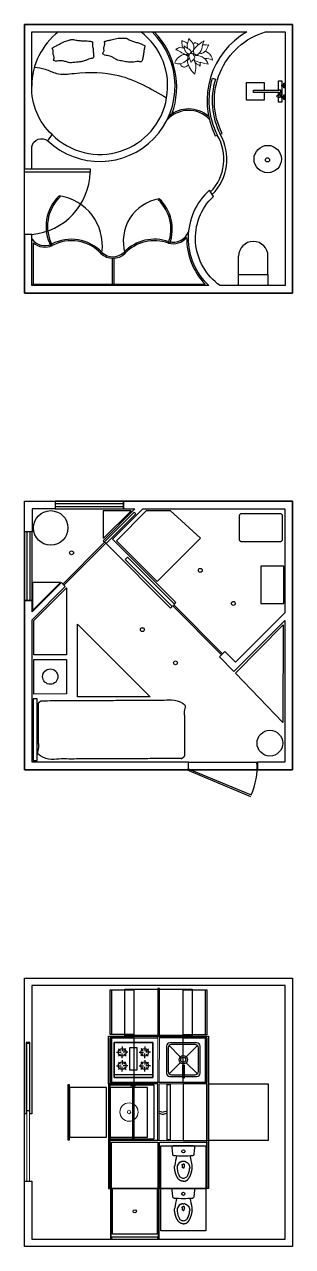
# Model space of a CAD drawing. Header units: millimetres. Extents: x 2.7 to 51.7, y -12.6 to 38.4.
# Drawn here: x 2.7 to 6.35, y 2.19 to 18.8 of the extents above; entities that cross this region are included whole.
import ezdxf

# ---------------------------------------------------------------- set-up
doc = ezdxf.new("R2010")
doc.units = ezdxf.units.MM
for name, color, linetype in [('discontinua', 2, 'Continuous'), ('fina', 6, 'Continuous'), ('iluminacion', 1, 'Continuous'), ('mobiliario', 5, 'Continuous'), ('muro', 7, 'Continuous'), ('puerta', 9, 'Continuous'), ('ventanas', 6, 'Continuous')]:
    doc.layers.add(name, color=color, linetype=linetype)
doc.layers.add('outline', color=3, linetype='Continuous', true_color=0x00ff00)

msp = doc.modelspace()

# ---------------------------------------------------------------- linework, layer by layer
at = {"layer": 'discontinua'}
for p, q in [((4.707, 2.958), (4.707, 2.958)), ((4.707, 2.958), (4.717, 2.864)), ((4.717, 2.864), (4.717, 2.864)), ((4.725, 2.978), (4.725, 2.978)), ((5.004, 2.978), (4.725, 2.978)), ((5.004, 2.978), (5.004, 2.978)), ((5.012, 2.864), (5.022, 2.958)), ((5.012, 2.864), (5.012, 2.864)), ((5.022, 2.958), (5.022, 2.958)), ((4.779, 2.669), (4.779, 2.667)), ((4.864, 2.732), (4.863, 2.732)), ((4.864, 2.732), (4.865, 2.732)), ((4.865, 2.768), (4.87, 2.768)), ((4.866, 2.732), (4.865, 2.732)), ((4.95, 2.669), (4.95, 2.667)), ((4.951, 2.678), (4.951, 2.676)), ((4.951, 2.676), (4.951, 2.676))]:
    msp.add_line(p, q, dxfattribs=at)
at = {"layer": 'discontinua', "ltscale": 0.01}
msp.add_line((4.859, 2.768), (4.865, 2.768), dxfattribs=at)
at = {"layer": 'discontinua', "ltscale": 0.5}
for points in [[(4.195, 5.026), (3.87, 5.026), (3.87, 4.418), (4.195, 4.418)], [(3.867, 4.383), (4.461, 4.383), (4.461, 3.648), (3.867, 3.648)], [(3.867, 3.676), (4.374, 3.676), (4.374, 4.348), (3.867, 4.348)], [(5.185, 4.397), (4.861, 4.397), (4.861, 3.627), (5.185, 3.627)], [(4.559, 3.555), (5.17, 3.555), (5.17, 2.978), (4.559, 2.978)], [(4.559, 2.978), (5.17, 2.978), (5.17, 2.401), (4.559, 2.401)]]:
    msp.add_lwpolyline(points, close=True, dxfattribs=at)
at = {"layer": 'discontinua', "ltscale": 0.2}
msp.add_lwpolyline([(3.889, 5.026), (3.87, 5.026), (3.87, 4.418), (3.889, 4.418)], close=True, dxfattribs=at)
at = {"layer": 'discontinua', "ltscale": 0.5}
for points in [[(4.171, 4.377), (4.171, 3.648)], [(4.191, 4.377), (4.191, 3.648)]]:
    msp.add_lwpolyline(points, dxfattribs=at)
at = {"layer": 'discontinua'}
msp.add_circle((4.865, 2.904), 0.0216, dxfattribs=at)
at = {"layer": 'discontinua', "ltscale": 0.005}
for centre, radius, start, end in [((2.727, 16.809), 0.869, 274.9018, 358.7585), ((3.073, 15.787), 0.689, 352.6938, 81.6123), ((4.631, 15.852), 0.584, 99.3433, 196.4194), ((4.954, 8.7), 0.914, 335.7898, 4.5015)]:
    msp.add_arc(centre, radius, start, end, dxfattribs=at)
at = {"layer": 'discontinua'}
for centre, radius, start, end in [((4.725, 2.96), 0.0184, 90, 186.4831), ((4.736, 2.866), 0.0184, 186.4831, 265.6595), ((4.865, 4.565), 1.723, 265.6595, 274.3405), ((5.704, 2.596), 0.964, 165.0155, 173.1331), ((4.024, 2.596), 0.965, 6.8679, 14.9756), ((4.994, 2.866), 0.0184, 274.3405, 353.5169), ((5.004, 2.96), 0.0184, 0, 90), ((5.004, 2.96), 0.0184, 353.5169, 0), ((4.869, 2.68), 0.0905, 115.2636, 179.6481), ((4.896, 2.681), 0.117, 179.8512, 185.6502), ((5.035, 2.694), 0.258, 185.2168, 185.7358), ((5.036, 2.694), 0.258, 185.9431, 210.6376), ((4.859, 2.697), 0.0713, 90, 104.8453), ((4.864, 2.68), 0.000635, 263.4365, 309.8712), ((4.865, 2.68), 0.000635, 230.1288, 276.5635), ((4.87, 2.697), 0.0713, 75.1657, 90), ((4.693, 2.694), 0.258, 329.3624, 354.7538), ((4.814, 2.682), 0.137, 354.506, 358.1692), ((4.838, 2.577), 0.0286, 211.4552, 242.0451), ((4.878, 2.652), 0.114, 242.0447, 263.2555), ((4.851, 2.652), 0.114, 276.7445, 297.9553), ((4.891, 2.577), 0.0286, 297.9549, 328.5855)]:
    msp.add_arc(centre, radius, start, end, dxfattribs=at)
for points, weights, degree, knots in [([(4.745, 2.697), (4.746, 2.702), (4.747, 2.706), (4.748, 2.71), (4.748, 2.711), (4.748, 2.711), (4.748, 2.711)], [0.94216281398, 0.929295544402, 0.917706959429, 0.907397059062, 0.907397059062, 0.907397059062, 0.907397059062], 3, [0, 0, 0, 0, 0.08501565, 0.08501565, 0.08501565, 0.08958153, 0.08958153, 0.08958153, 0.08958153]), ([(4.865, 2.498), (4.864, 2.498), (4.864, 2.498), (4.817, 2.496), (4.791, 2.536), (4.749, 2.601), (4.745, 2.679), (4.745, 2.68), (4.745, 2.68), (4.744, 2.689), (4.745, 2.697)], [1, 0.999818026965, 1, 0.869595072185, 1, 0.965853886877, 1, 0.999997543195, 1, 0.96771874759, 0.94216281398], 2, [0, 0, 0, 0.004294, 0.004294, 0.32836, 0.32836, 0.929345, 0.929345, 0.934486, 0.934486, 1, 1, 1]), ([(4.865, 2.498), (4.865, 2.498), (4.866, 2.498), (4.912, 2.496), (4.938, 2.536), (4.98, 2.601), (4.984, 2.679), (4.984, 2.68), (4.985, 2.68), (4.985, 2.689), (4.984, 2.697)], [1, 0.999818026965, 1, 0.869595072185, 1, 0.965853886877, 1, 0.999997543195, 1, 0.96771874759, 0.94216281398], 2, [0, 0, 0, 0.004294, 0.004294, 0.32836, 0.32836, 0.929345, 0.929345, 0.934486, 0.934486, 1, 1, 1]), ([(4.984, 2.697), (4.984, 2.702), (4.983, 2.706), (4.982, 2.71), (4.982, 2.711), (4.982, 2.711), (4.982, 2.711)], [0.94216281398, 0.929356038323, 0.91781595237, 0.907542556122, 0.907542556122, 0.907542556122, 0.907542556122], 3, [0, 0, 0, 0, 0.08461596, 0.08461596, 0.08461596, 0.08948508, 0.08948508, 0.08948508, 0.08948508])]:
    msp.add_rational_spline(points, weights, degree=degree, knots=knots, dxfattribs=at)
for points, knots in [([(4.83, 2.762), (4.831, 2.762), (4.831, 2.763), (4.831, 2.763), (4.832, 2.763), (4.832, 2.763), (4.833, 2.763), (4.834, 2.764), (4.835, 2.764), (4.837, 2.765), (4.839, 2.765), (4.84, 2.766), (4.841, 2.766)], [0.8678487, 0.8678487, 0.8678487, 0.8678487, 0.8798629, 0.8798629, 0.8798629, 0.8909521, 0.9003997, 0.9091834, 0.9229673, 0.9427072, 0.9683896, 1, 1, 1, 1]), ([(4.864, 2.679), (4.863, 2.679), (4.863, 2.679), (4.861, 2.679), (4.86, 2.68), (4.858, 2.68), (4.858, 2.68), (4.856, 2.68), (4.856, 2.68), (4.855, 2.681), (4.855, 2.681), (4.854, 2.681), (4.854, 2.682), (4.854, 2.682), (4.854, 2.682), (4.854, 2.683), (4.854, 2.683), (4.854, 2.684), (4.853, 2.685), (4.853, 2.687), (4.853, 2.689), (4.852, 2.693), (4.852, 2.696), (4.851, 2.701), (4.851, 2.704), (4.851, 2.708), (4.851, 2.709), (4.851, 2.712), (4.85, 2.713), (4.85, 2.716), (4.85, 2.717), (4.85, 2.719), (4.85, 2.72), (4.85, 2.721), (4.85, 2.722), (4.85, 2.724), (4.85, 2.725), (4.852, 2.728), (4.853, 2.729), (4.854, 2.73), (4.855, 2.731), (4.856, 2.731), (4.857, 2.731), (4.858, 2.732), (4.859, 2.732), (4.86, 2.732), (4.86, 2.732), (4.861, 2.732), (4.862, 2.732), (4.863, 2.732), (4.863, 2.732), (4.863, 2.732), (4.863, 2.732)], [0, 0, 0, 0, 0.03125, 0.03125, 0.0625, 0.0625, 0.09375, 0.09375, 0.109375, 0.109375, 0.125, 0.125, 0.140625, 0.140625, 0.148438, 0.148438, 0.15625, 0.15625, 0.1875, 0.1875, 0.25, 0.25, 0.375, 0.375, 0.5, 0.5, 0.5625, 0.5625, 0.625, 0.625, 0.6875, 0.6875, 0.71875, 0.71875, 0.75, 0.75, 0.8125, 0.8125, 0.875, 0.875, 0.90625, 0.90625, 0.9375, 0.9375, 0.953125, 0.953125, 0.96875, 0.96875, 1, 1, 1, 1.000009, 1.000009, 1.000009, 1.000009]), ([(4.865, 2.679), (4.866, 2.679), (4.867, 2.679), (4.868, 2.679), (4.869, 2.68), (4.871, 2.68), (4.872, 2.68), (4.873, 2.68), (4.873, 2.68), (4.874, 2.681), (4.874, 2.681), (4.875, 2.681), (4.875, 2.682), (4.875, 2.682), (4.875, 2.682), (4.875, 2.683), (4.876, 2.683), (4.876, 2.684), (4.876, 2.685), (4.876, 2.687), (4.877, 2.689), (4.877, 2.693), (4.878, 2.696), (4.878, 2.701), (4.878, 2.704), (4.879, 2.708), (4.879, 2.709), (4.879, 2.712), (4.879, 2.713), (4.879, 2.716), (4.879, 2.717), (4.879, 2.719), (4.879, 2.72), (4.879, 2.721), (4.879, 2.722), (4.879, 2.724), (4.879, 2.725), (4.878, 2.728), (4.877, 2.729), (4.875, 2.73), (4.874, 2.731), (4.873, 2.731), (4.872, 2.731), (4.871, 2.732), (4.87, 2.732), (4.87, 2.732), (4.869, 2.732), (4.868, 2.732), (4.867, 2.732), (4.866, 2.732)], [0, 0, 0, 0, 0.03125, 0.03125, 0.0625, 0.0625, 0.09375, 0.09375, 0.109375, 0.109375, 0.125, 0.125, 0.140625, 0.140625, 0.1484375, 0.1484375, 0.15625, 0.15625, 0.1875, 0.1875, 0.25, 0.25, 0.375, 0.375, 0.5, 0.5, 0.5625, 0.5625, 0.625, 0.625, 0.6875, 0.6875, 0.71875, 0.71875, 0.75, 0.75, 0.8125, 0.8125, 0.875, 0.875, 0.90625, 0.90625, 0.9375, 0.9375, 0.953125, 0.953125, 0.96875, 0.96875, 0.9999928, 0.9999928, 0.9999928, 0.9999928]), ([(4.888, 2.766), (4.889, 2.766), (4.89, 2.765), (4.892, 2.765), (4.894, 2.764), (4.895, 2.764), (4.897, 2.763), (4.898, 2.762), (4.9, 2.762), (4.902, 2.761), (4.904, 2.76), (4.905, 2.759), (4.906, 2.758), (4.908, 2.757), (4.91, 2.756), (4.912, 2.755), (4.915, 2.752), (4.919, 2.75), (4.923, 2.746), (4.927, 2.742), (4.931, 2.737), (4.935, 2.732), (4.938, 2.727), (4.941, 2.721), (4.944, 2.715), (4.946, 2.709), (4.948, 2.702), (4.95, 2.694), (4.951, 2.686), (4.951, 2.681), (4.951, 2.678)], [0, 0, 0, 0, 0.03073, 0.0557919, 0.0752101, 0.0908298, 0.1057126, 0.128628, 0.1479371, 0.1642292, 0.1850908, 0.1958664, 0.2064561, 0.220969, 0.23993, 0.2633379, 0.294561, 0.3312722, 0.3734704, 0.4211544, 0.4743227, 0.5329738, 0.5805653, 0.6312404, 0.6849983, 0.7418381, 0.8017591, 0.8647604, 0.930841, 0.9987863, 0.9987863, 0.9987863, 0.9987863])]:
    msp.add_open_spline(points, degree=3, knots=knots, dxfattribs=at)
msp.add_open_spline([(4.85, 2.723), (4.85, 2.723), (4.85, 2.723), (4.85, 2.723)], degree=3, dxfattribs=at)
at = {"layer": 'fina', "linetype": 'Continuous', "lineweight": 0}
for p, q in [((4.939, 18.606), (4.934, 18.586)), ((4.939, 18.606), (4.95, 18.593)), ((4.761, 18.454), (4.771, 18.464)), ((4.761, 18.454), (4.775, 18.452)), ((4.783, 18.472), (4.771, 18.464)), ((4.79, 18.445), (4.775, 18.452)), ((4.783, 18.472), (4.798, 18.479)), ((4.79, 18.445), (4.807, 18.436)), ((4.817, 18.482), (4.798, 18.479)), ((4.817, 18.482), (4.843, 18.48)), ((4.843, 18.578), (4.843, 18.56)), ((4.843, 18.578), (4.859, 18.572)), ((4.843, 18.543), (4.843, 18.56)), ((4.843, 18.543), (4.846, 18.524)), ((4.872, 18.474), (4.843, 18.48)), ((4.85, 18.505), (4.846, 18.524)), ((4.85, 18.505), (4.858, 18.486)), ((4.864, 18.476), (4.858, 18.486)), ((4.876, 18.566), (4.859, 18.572)), ((4.872, 18.474), (4.878, 18.468)), ((4.872, 18.474), (4.877, 18.473)), ((4.876, 18.508), (4.875, 18.495)), ((4.875, 18.481), (4.875, 18.495)), ((4.875, 18.481), (4.878, 18.465)), ((4.876, 18.566), (4.892, 18.557)), ((4.876, 18.508), (4.889, 18.495)), ((4.884, 18.449), (4.878, 18.465)), ((4.884, 18.449), (4.893, 18.432)), ((4.902, 18.484), (4.889, 18.495)), ((4.909, 18.547), (4.892, 18.557)), ((4.902, 18.484), (4.916, 18.475)), ((4.909, 18.547), (4.92, 18.537)), ((4.929, 18.467), (4.916, 18.475)), ((4.919, 18.535), (4.917, 18.518)), ((4.917, 18.498), (4.917, 18.518)), ((4.917, 18.498), (4.919, 18.477)), ((4.919, 18.535), (4.923, 18.552)), ((4.92, 18.472), (4.919, 18.477)), ((4.929, 18.568), (4.923, 18.552)), ((4.929, 18.568), (4.934, 18.586)), ((4.929, 18.467), (4.942, 18.459)), ((4.953, 18.451), (4.942, 18.459)), ((4.963, 18.578), (4.95, 18.593)), ((4.953, 18.451), (4.962, 18.443)), ((4.968, 18.435), (4.962, 18.443)), ((4.963, 18.578), (4.976, 18.564)), ((4.989, 18.547), (4.976, 18.564)), ((4.989, 18.547), (5, 18.528)), ((4.993, 18.431), (5.001, 18.442)), ((4.999, 18.529), (5.007, 18.539)), ((5.006, 18.506), (5, 18.528)), ((5.006, 18.456), (5, 18.441)), ((5.001, 18.428), (5, 18.441)), ((5.007, 18.461), (5.005, 18.454)), ((5.006, 18.506), (5.009, 18.483)), ((5.006, 18.456), (5.019, 18.473)), ((5.018, 18.547), (5.007, 18.539)), ((5.007, 18.461), (5.009, 18.483)), ((5.018, 18.547), (5.033, 18.547)), ((5.037, 18.492), (5.019, 18.473)), ((5.053, 18.54), (5.033, 18.547)), ((5.037, 18.492), (5.057, 18.511)), ((5.053, 18.54), (5.068, 18.52)), ((5.078, 18.529), (5.057, 18.511)), ((5.078, 18.529), (5.097, 18.543)), ((5.092, 18.421), (5.106, 18.442)), ((5.115, 18.555), (5.097, 18.543)), ((5.116, 18.466), (5.106, 18.442)), ((5.115, 18.555), (5.132, 18.566)), ((5.116, 18.466), (5.122, 18.491)), ((5.127, 18.517), (5.122, 18.491)), ((5.127, 18.517), (5.135, 18.546)), ((5.138, 18.521), (5.128, 18.519)), ((5.148, 18.575), (5.132, 18.566)), ((5.148, 18.575), (5.135, 18.546)), ((5.138, 18.521), (5.159, 18.521)), ((5.151, 18.424), (5.168, 18.44)), ((5.179, 18.518), (5.159, 18.521)), ((5.181, 18.457), (5.168, 18.44)), ((5.179, 18.518), (5.197, 18.517)), ((5.181, 18.457), (5.189, 18.475)), ((5.196, 18.493), (5.189, 18.475)), ((5.196, 18.493), (5.203, 18.509)), ((5.212, 18.52), (5.197, 18.517)), ((5.212, 18.52), (5.203, 18.509)), ((4.748, 18.271), (4.754, 18.288)), ((4.748, 18.271), (4.766, 18.267)), ((4.762, 18.305), (4.754, 18.288)), ((4.762, 18.305), (4.771, 18.322)), ((4.784, 18.339), (4.771, 18.322)), ((4.784, 18.339), (4.801, 18.354)), ((4.821, 18.368), (4.801, 18.354)), ((4.826, 18.425), (4.807, 18.436)), ((4.821, 18.368), (4.842, 18.38)), ((4.826, 18.425), (4.845, 18.413)), ((4.863, 18.387), (4.842, 18.38)), ((4.866, 18.402), (4.845, 18.413)), ((4.87, 18.28), (4.848, 18.27)), ((4.863, 18.387), (4.882, 18.388)), ((4.866, 18.402), (4.886, 18.393)), ((4.87, 18.28), (4.891, 18.292)), ((4.897, 18.385), (4.882, 18.388)), ((4.904, 18.388), (4.886, 18.393)), ((4.908, 18.306), (4.891, 18.292)), ((4.904, 18.417), (4.893, 18.432)), ((4.897, 18.385), (4.91, 18.376)), ((4.904, 18.417), (4.915, 18.405)), ((4.904, 18.388), (4.919, 18.388)), ((4.908, 18.306), (4.919, 18.321)), ((4.91, 18.376), (4.921, 18.374)), ((4.925, 18.398), (4.915, 18.405)), ((4.93, 18.392), (4.919, 18.388)), ((4.924, 18.336), (4.919, 18.321)), ((4.921, 18.374), (4.933, 18.377)), ((4.921, 18.288), (4.922, 18.306)), ((4.921, 18.288), (4.925, 18.267)), ((4.928, 18.319), (4.922, 18.306)), ((4.924, 18.352), (4.927, 18.363)), ((4.924, 18.336), (4.924, 18.352)), ((4.925, 18.398), (4.934, 18.396)), ((4.927, 18.363), (4.937, 18.371)), ((4.927, 18.362), (4.927, 18.362)), ((4.927, 18.361), (4.927, 18.362)), ((4.928, 18.319), (4.938, 18.33)), ((4.93, 18.392), (4.934, 18.396)), ((4.933, 18.377), (4.942, 18.382)), ((4.948, 18.397), (4.934, 18.396)), ((4.937, 18.371), (4.942, 18.374)), ((4.938, 18.33), (4.947, 18.338)), ((4.941, 18.37), (4.943, 18.386)), ((4.941, 18.37), (4.943, 18.351)), ((4.948, 18.397), (4.943, 18.386)), ((4.949, 18.332), (4.943, 18.351)), ((4.948, 18.397), (4.956, 18.402)), ((4.949, 18.332), (4.955, 18.314)), ((4.961, 18.299), (4.955, 18.314)), ((4.968, 18.421), (4.956, 18.402)), ((4.966, 18.401), (4.956, 18.402)), ((4.961, 18.299), (4.966, 18.287)), ((4.966, 18.401), (4.979, 18.397)), ((4.969, 18.278), (4.966, 18.287)), ((4.968, 18.435), (4.97, 18.428)), ((4.968, 18.421), (4.97, 18.428)), ((4.98, 18.424), (4.968, 18.4)), ((4.969, 18.278), (4.973, 18.288)), ((4.978, 18.296), (4.973, 18.288)), ((4.978, 18.296), (4.984, 18.304)), ((4.98, 18.398), (4.979, 18.397)), ((4.993, 18.431), (4.98, 18.424)), ((4.989, 18.401), (4.98, 18.398)), ((4.992, 18.312), (4.984, 18.304)), ((5, 18.4), (4.989, 18.401)), ((4.992, 18.312), (5.002, 18.321)), ((4.997, 18.39), (4.994, 18.401)), ((5.001, 18.395), (4.997, 18.389)), ((5.001, 18.382), (4.997, 18.39)), ((5, 18.4), (5.005, 18.402)), ((5.005, 18.389), (5, 18.384)), ((5, 18.383), (5, 18.384)), ((5.001, 18.428), (5.006, 18.414)), ((5.005, 18.403), (5.001, 18.395)), ((5.011, 18.372), (5.001, 18.382)), ((5.01, 18.331), (5.002, 18.321)), ((5.007, 18.317), (5.002, 18.321)), ((5.004, 18.324), (5.006, 18.32)), ((5.006, 18.414), (5.005, 18.403)), ((5.013, 18.393), (5.005, 18.389)), ((5.017, 18.309), (5.006, 18.32)), ((5.007, 18.317), (5.018, 18.298)), ((5.01, 18.331), (5.017, 18.341)), ((5.011, 18.372), (5.018, 18.362)), ((5.023, 18.393), (5.013, 18.393)), ((5.027, 18.371), (5.015, 18.365)), ((5.02, 18.352), (5.017, 18.341)), ((5.017, 18.309), (5.033, 18.3)), ((5.02, 18.352), (5.018, 18.362)), ((5.026, 18.275), (5.018, 18.298)), ((5.035, 18.386), (5.023, 18.393)), ((5.029, 18.276), (5.024, 18.281)), ((5.026, 18.275), (5.032, 18.25)), ((5.027, 18.371), (5.054, 18.377)), ((5.029, 18.276), (5.045, 18.263)), ((5.031, 18.301), (5.031, 18.301)), ((5.053, 18.292), (5.033, 18.3)), ((5.035, 18.386), (5.046, 18.385)), ((5.06, 18.39), (5.046, 18.385)), ((5.053, 18.292), (5.076, 18.286)), ((5.056, 18.377), (5.093, 18.368)), ((5.06, 18.39), (5.075, 18.403)), ((5.092, 18.421), (5.075, 18.403)), ((5.1, 18.28), (5.076, 18.286)), ((5.084, 18.413), (5.087, 18.408)), ((5.089, 18.406), (5.1, 18.403)), ((5.094, 18.271), (5.092, 18.282)), ((5.119, 18.356), (5.093, 18.368)), ((5.116, 18.404), (5.1, 18.403)), ((5.1, 18.28), (5.125, 18.274)), ((5.116, 18.404), (5.133, 18.412)), ((5.119, 18.356), (5.144, 18.341)), ((5.151, 18.268), (5.125, 18.274)), ((5.151, 18.424), (5.133, 18.412)), ((5.164, 18.323), (5.144, 18.341)), ((5.151, 18.334), (5.17, 18.333)), ((5.158, 18.431), (5.177, 18.426)), ((5.164, 18.323), (5.179, 18.304)), ((5.19, 18.332), (5.17, 18.333)), ((5.203, 18.412), (5.177, 18.426)), ((5.192, 18.28), (5.179, 18.304)), ((5.19, 18.332), (5.209, 18.33)), ((5.204, 18.256), (5.193, 18.28)), ((5.203, 18.412), (5.226, 18.393)), ((5.227, 18.327), (5.209, 18.33)), ((5.244, 18.368), (5.226, 18.393)), ((5.227, 18.327), (5.244, 18.321)), ((5.244, 18.368), (5.256, 18.34)), ((5.261, 18.313), (5.244, 18.321)), ((5.261, 18.313), (5.256, 18.34)), ((4.785, 18.264), (4.766, 18.267)), ((4.785, 18.264), (4.804, 18.263)), ((4.825, 18.264), (4.804, 18.263)), ((4.825, 18.264), (4.848, 18.27)), ((4.833, 18.267), (4.83, 18.255)), ((4.831, 18.242), (4.83, 18.255)), ((4.831, 18.242), (4.835, 18.234)), ((4.855, 18.221), (4.835, 18.234)), ((4.869, 18.216), (4.855, 18.221)), ((4.869, 18.216), (4.885, 18.217)), ((4.904, 18.224), (4.885, 18.217)), ((4.904, 18.224), (4.923, 18.238)), ((4.931, 18.247), (4.923, 18.238)), ((4.932, 18.244), (4.925, 18.267)), ((4.932, 18.244), (4.943, 18.22)), ((4.955, 18.197), (4.943, 18.22)), ((4.955, 18.197), (4.97, 18.177)), ((4.986, 18.158), (4.97, 18.177)), ((4.986, 18.158), (5.002, 18.14)), ((5.019, 18.123), (5.002, 18.14)), ((5.019, 18.123), (5.025, 18.148)), ((5.029, 18.173), (5.025, 18.148)), ((5.029, 18.173), (5.033, 18.198)), ((5.034, 18.223), (5.032, 18.25)), ((5.034, 18.223), (5.033, 18.198)), ((5.061, 18.252), (5.045, 18.263)), ((5.061, 18.252), (5.078, 18.242)), ((5.095, 18.232), (5.078, 18.242)), ((5.094, 18.271), (5.095, 18.251)), ((5.095, 18.232), (5.095, 18.251)), ((5.151, 18.268), (5.178, 18.262)), ((5.204, 18.256), (5.178, 18.262))]:
    msp.add_line(p, q, dxfattribs=at)
at = {"layer": 'fina'}
for p, q in [((3.923, 4.487), (3.923, 4.959)), ((3.923, 4.959), (4.447, 4.959)), ((3.955, 4.827), (4.017, 4.827)), ((4.01, 4.848), (3.98, 4.876)), ((4.032, 4.904), (4.032, 4.842)), ((4.032, 4.904), (4.032, 4.842)), ((4.11, 4.827), (4.047, 4.827)), ((4.053, 4.849), (4.081, 4.879)), ((4.134, 4.585), (4.134, 4.894)), ((4.134, 4.894), (4.229, 4.894)), ((4.229, 4.894), (4.229, 4.585)), ((4.261, 4.827), (4.323, 4.827)), ((4.317, 4.849), (4.289, 4.879)), ((4.338, 4.904), (4.338, 4.842)), ((4.338, 4.904), (4.338, 4.842)), ((4.415, 4.827), (4.353, 4.827)), ((4.36, 4.848), (4.39, 4.876)), ((4.447, 4.959), (4.447, 4.487)), ((4.635, 4.909), (4.635, 4.544)), ((4.658, 4.887), (4.658, 4.567)), ((4.823, 4.767), (4.671, 4.919)), ((5.046, 4.955), (4.681, 4.955)), ((5.023, 4.932), (4.703, 4.932)), ((4.904, 4.767), (5.056, 4.919)), ((5.069, 4.567), (5.069, 4.887)), ((5.092, 4.544), (5.092, 4.909)), ((4.01, 4.666), (3.98, 4.694)), ((4.011, 4.804), (3.983, 4.774)), ((4.032, 4.749), (4.032, 4.812)), ((4.032, 4.722), (4.032, 4.66)), ((4.032, 4.722), (4.032, 4.66)), ((4.053, 4.667), (4.081, 4.697)), ((4.055, 4.806), (4.085, 4.778)), ((4.316, 4.806), (4.286, 4.778)), ((4.317, 4.667), (4.289, 4.697)), ((4.338, 4.749), (4.338, 4.812)), ((4.338, 4.722), (4.338, 4.66)), ((4.338, 4.722), (4.338, 4.66)), ((4.359, 4.804), (4.387, 4.774)), ((4.36, 4.666), (4.39, 4.694)), ((4.671, 4.534), (4.823, 4.686)), ((4.88, 4.652), (4.852, 4.652)), ((4.852, 4.652), (4.852, 4.481)), ((4.88, 4.481), (4.88, 4.652)), ((5.056, 4.534), (4.904, 4.686)), ((3.923, 4.525), (4.447, 4.525)), ((4.447, 4.487), (3.923, 4.487)), ((3.955, 4.645), (4.017, 4.645)), ((4.011, 4.622), (3.983, 4.592)), ((4.032, 4.567), (4.032, 4.63)), ((4.11, 4.645), (4.047, 4.645)), ((4.055, 4.623), (4.085, 4.595)), ((4.229, 4.585), (4.134, 4.585)), ((4.261, 4.645), (4.323, 4.645)), ((4.316, 4.623), (4.286, 4.595)), ((4.338, 4.567), (4.338, 4.63)), ((4.415, 4.645), (4.353, 4.645)), ((4.359, 4.622), (4.387, 4.592)), ((4.681, 4.498), (4.852, 4.498)), ((4.703, 4.521), (4.852, 4.521)), ((4.88, 4.521), (5.023, 4.521)), ((4.88, 4.498), (5.046, 4.498)), ((4.852, 4.481), (4.88, 4.481))]:
    msp.add_line(p, q, dxfattribs=at)
for points in [[(3.774, 12.188), (3.774, 11.81), (4.152, 12.188)], [(2.812, 11.211), (2.812, 10.833), (3.19, 11.211)], [(3.923, 4.487), (4.447, 4.487), (4.447, 4.959), (3.923, 4.959)]]:
    msp.add_lwpolyline(points, close=True, dxfattribs=at)
for centre, radius in [((4.032, 4.827), 0.0527), ((4.338, 4.827), 0.0527), ((4.032, 4.645), 0.0527), ((4.338, 4.645), 0.0527), ((4.863, 4.727), 0.0574), ((4.863, 4.727), 0.0346)]:
    msp.add_circle(centre, radius, dxfattribs=at)
at = {"layer": 'fina', "linetype": 'Continuous', "lineweight": 0}
for centre, start, end in [((5.055, 18.373), 76.0011, 101.5866), ((5.09, 18.41), 205.472, 253.5214), ((5.189, 18.278), 24.707, 29.6354)]:
    msp.add_arc(centre, 0.00433, start, end, dxfattribs=at)
at = {"layer": 'fina'}
for centre, start, end in [((4.681, 4.909), 90, 180), ((4.703, 4.887), 90, 180), ((5.023, 4.887), 0, 90), ((5.046, 4.909), 0, 90), ((4.681, 4.544), 180, 270), ((4.703, 4.567), 180, 270), ((5.023, 4.567), 270, 0), ((5.046, 4.544), 270, 0)]:
    msp.add_arc(centre, 0.0457, start, end, dxfattribs=at)
at = {"layer": 'iluminacion'}
for centre, radius in [((3.343, 11.615), 0.0261), ((5.095, 11.378), 0.0261), ((5.545, 10.928), 0.0261), ((4.306, 10.572), 0.0261), ((4.757, 10.121), 0.0261), ((3.053, 9.933), 0.104)]:
    msp.add_circle(centre, radius, dxfattribs=at)
at = {"layer": 'iluminacion', "lineweight": 0}
for radius in [0.124, 0.0226]:
    msp.add_circle((4.125, 4.015), radius, dxfattribs=at)
at = {"layer": 'mobiliario'}
for p, q in [((6.172, 17.836), (6.154, 17.836)), ((6.191, 17.903), (6.167, 17.903)), ((6.167, 17.871), (6.191, 17.871)), ((6.191, 17.871), (6.191, 17.903)), ((2.821, 15.83), (2.821, 15.247)), ((3.897, 15.619), (3.897, 15.267)), ((3.917, 15.619), (3.917, 15.267)), ((5.616, 15.397), (5.616, 15.647)), ((6.016, 15.397), (6.016, 15.647)), ((2.801, 15.267), (5.161, 15.267)), ((3.275, 10.168), (3.275, 10.168)), ((4.536, 4.027), (4.59, 4.012)), ((4.536, 3.998), (4.59, 3.983)), ((4.643, 4.027), (4.59, 4.012)), ((4.643, 3.998), (4.59, 3.983)), ((4.707, 3.535), (4.707, 3.535)), ((4.707, 3.535), (4.717, 3.441)), ((4.725, 3.555), (4.725, 3.555)), ((5.004, 3.555), (4.725, 3.555)), ((5.004, 3.555), (5.004, 3.555)), ((5.012, 3.441), (5.022, 3.535)), ((5.022, 3.535), (5.022, 3.535)), ((4.717, 3.441), (4.717, 3.441)), ((4.859, 3.346), (4.865, 3.346)), ((4.865, 3.346), (4.87, 3.346)), ((5.012, 3.441), (5.012, 3.441)), ((4.779, 3.246), (4.779, 3.245)), ((4.864, 3.31), (4.863, 3.309)), ((4.864, 3.31), (4.865, 3.31)), ((4.866, 3.309), (4.865, 3.31)), ((4.95, 3.246), (4.95, 3.245)), ((4.951, 3.255), (4.951, 3.253)), ((4.951, 3.253), (4.951, 3.253))]:
    msp.add_line(p, q, dxfattribs=at)
at = {"layer": 'mobiliario', "ltscale": 0.05}
for p, q in [((3.174, 16.469), (3.187, 16.454)), ((4.522, 16.414), (4.536, 16.428))]:
    msp.add_line(p, q, dxfattribs=at)
at = {"layer": 'mobiliario', "lineweight": 0}
for p, q in [((4.516, 5.046), (4.516, 4.418)), ((4.536, 4.418), (4.539, 5.046)), ((4.536, 4.418), (5.185, 4.418)), ((4.536, 4.397), (4.536, 3.627)), ((4.536, 4.397), (5.185, 4.397)), ((4.536, 3.627), (5.185, 3.627))]:
    msp.add_line(p, q, dxfattribs=at)
at = {"layer": 'mobiliario'}
for points in [[(5.963, 17.871), (5.963, 17.769), (5.724, 17.769), (5.724, 18.006), (5.963, 18.006), (5.963, 17.903)], [(6.158, 17.903), (6.158, 18.032), (6.205, 18.032), (6.205, 17.742), (6.158, 17.742), (6.158, 17.81)], [(6.167, 17.871), (5.819, 17.871), (5.819, 17.903), (6.167, 17.903)], [(6.158, 17.834), (6.158, 17.871)], [(6.189, 17.871), (6.189, 17.835), (6.172, 17.835), (6.172, 17.871)], [(4.518, 3.627), (4.518, 4.397), (3.867, 4.397), (3.847, 4.397), (3.847, 4.418), (3.847, 5.046), (4.516, 5.046)], [(4.536, 3.627), (3.867, 3.627), (3.847, 3.627), (3.847, 3.607), (3.847, 2.978), (3.867, 2.978), (3.867, 2.998), (3.867, 3.607), (3.867, 3.627), (3.867, 4.397), (3.867, 4.418), (3.867, 5.026), (4.516, 5.026)], [(4.539, 5.046), (5.205, 5.046), (5.205, 2.978), (4.538, 2.978), (4.538, 2.998), (4.538, 3.607), (5.185, 3.607), (5.185, 2.978)], [(5.185, 3.607), (5.185, 5.026), (4.539, 5.026)], [(3.847, 4.397), (3.847, 3.627)], [(5.185, 4.418), (3.867, 4.418), (3.867, 4.418)], [(4.146, 4.397), (4.146, 4.377), (4.212, 4.377), (4.212, 4.397)], [(4.146, 3.627), (4.146, 3.648), (4.212, 3.648), (4.212, 3.627)], [(3.882, 2.289), (3.882, 2.978), (3.872, 2.978), (3.872, 2.289)], [(4.533, 2.289), (4.533, 2.978), (4.523, 2.978), (4.523, 2.289)], [(3.892, 2.289), (3.892, 2.319), (4.512, 2.319), (4.512, 2.289)]]:
    msp.add_lwpolyline(points, dxfattribs=at)
for points in [[(6.221, 17.956), (6.205, 17.956), (6.205, 17.978), (6.221, 17.978)], [(6.23, 17.952), (6.221, 17.952), (6.221, 17.982), (6.23, 17.982)], [(6.251, 17.935), (6.23, 17.935), (6.23, 17.999), (6.251, 17.999)], [(6.221, 17.796), (6.205, 17.796), (6.205, 17.818), (6.221, 17.818)], [(6.23, 17.792), (6.221, 17.792), (6.221, 17.823), (6.23, 17.823)], [(6.251, 17.775), (6.23, 17.775), (6.23, 17.839), (6.251, 17.839)], [(6.016, 15.247), (5.616, 15.247), (5.616, 15.397), (6.016, 15.397)], [(5.096, 11.816), (4.506, 11.226), (3.953, 11.779), (4.364, 12.191), (4.684, 12.191)], [(6.134, 11.433), (5.92, 11.433), (5.92, 10.927), (6.233, 10.927), (6.233, 11.433)], [(3.275, 11.138), (3.275, 10.228), (2.831, 10.228), (2.831, 10.695)], [(3.425, 9.659), (3.425, 10.647), (4.413, 9.659)], [(5.573, 9.982), (6.222, 10.636), (6.219, 9.308)], [(2.831, 10.168), (3.275, 10.168), (3.275, 9.699), (2.831, 9.696)], [(2.82, 9.633), (2.82, 8.793), (2.874, 8.793), (2.874, 9.633)], [(3.867, 5.677), (4.191, 5.677), (4.191, 5.068), (3.867, 5.068)], [(3.867, 5.677), (3.886, 5.677), (3.886, 5.068), (3.867, 5.068)], [(4.07, 5.686), (4.985, 5.686), (4.985, 5.057), (4.07, 5.057)], [(4.538, 5.046), (4.538, 5.695), (4.517, 5.695), (4.517, 5.046)], [(4.861, 5.675), (5.185, 5.675), (5.185, 5.066), (4.861, 5.066)], [(5.166, 5.675), (5.185, 5.675), (5.185, 5.066), (5.166, 5.066)], [(3.313, 3.637), (3.313, 4.387), (3.293, 4.387), (3.293, 3.637)], [(3.313, 3.676), (3.82, 3.676), (3.82, 4.348), (3.313, 4.348)], [(4.643, 4.388), (4.687, 4.388), (4.687, 3.636), (4.643, 3.636)], [(5.205, 4.397), (6.02, 4.397), (6.02, 3.627), (5.205, 3.627)], [(4.518, 3.607), (4.518, 2.978), (3.887, 2.978), (3.887, 2.998), (3.887, 3.607)], [(5.205, 2.978), (5.185, 2.978), (5.185, 3.627), (5.205, 3.627)], [(4.506, 2.355), (3.899, 2.355), (3.899, 2.978), (4.506, 2.978)]]:
    msp.add_lwpolyline(points, close=True, dxfattribs=at)
msp.add_lwpolyline([(6.154, 17.808), (6.18, 17.808, 0.702252), (6.184, 17.835, 0.001218)], format="xyb", dxfattribs=at)
at = {"layer": 'mobiliario', "ltscale": 0.5}
msp.add_lwpolyline([(4.861, 5.026), (5.185, 5.026), (5.185, 4.418), (4.861, 4.418)], close=True, dxfattribs=at)
at = {"layer": 'mobiliario', "ltscale": 0.2}
msp.add_lwpolyline([(5.166, 5.026), (5.185, 5.026), (5.185, 4.418), (5.166, 4.418)], close=True, dxfattribs=at)
at = {"layer": 'mobiliario'}
for centre, radius in [((6.012, 16.968), 0.186), ((6.009, 16.956), 0.0282), ((3.059, 11.954), 0.235), ((6.042, 9.029), 0.175), ((4.865, 3.481), 0.0216), ((4.203, 2.667), 0.0214)]:
    msp.add_circle(centre, radius, dxfattribs=at)
for centre, radius, start, end in [((3.726, 17.96), 0.925, 127.1699, 180), ((3.726, 17.96), 1.025, 226.4628, 45.9817), ((3.726, 17.96), 0.925, 349.8938, 52.8301), ((3.729, 17.952), 0.921, 225.0766, 350.3492), ((4.724, 16.061), 0.224, 255.3512, 339.7451), ((2.98, 16.013), 0.222, 216.4602, 294.5064), ((2.98, 16.013), 0.242, 229.0511, 294.5064), ((3.341, 15.306), 0.572, 43.4398, 118.0738), ((3.341, 15.306), 0.552, 43.4432, 118.1941), ((4.471, 15.306), 0.572, 69.9577, 136.3587), ((4.471, 15.306), 0.552, 69.9586, 136.4208), ((4.724, 16.06), 0.244, 254.8627, 319.5412), ((5.812, 15.892), 0.903, 179.378, 223.8309), ((5.816, 15.647), 0.2, 0, 180), ((3.906, 15.854), 0.235, 225.757, 314.5784), ((3.906, 15.854), 0.215, 225.9805, 314.5753), ((4.725, 3.537), 0.0184, 90, 186.4831), ((5.004, 3.537), 0.0184, 0, 90), ((5.004, 3.537), 0.0184, 353.5169, 0), ((4.736, 3.443), 0.0184, 186.4831, 265.6595), ((4.865, 5.143), 1.723, 265.6595, 274.3405), ((5.704, 3.173), 0.964, 165.0155, 173.1331), ((4.869, 3.258), 0.0905, 115.2636, 179.6481), ((4.859, 3.274), 0.0713, 90, 104.8453), ((4.87, 3.274), 0.0713, 75.1657, 90), ((4.024, 3.173), 0.965, 6.8679, 14.9756), ((4.994, 3.443), 0.0184, 274.3405, 353.5169), ((4.896, 3.258), 0.117, 179.8512, 185.6502), ((5.035, 3.271), 0.258, 185.2168, 185.7358), ((5.036, 3.271), 0.258, 185.9431, 210.6376), ((4.864, 3.257), 0.000635, 263.4365, 309.8712), ((4.865, 3.257), 0.000635, 230.1288, 276.5635), ((4.693, 3.271), 0.258, 329.3624, 354.7538), ((4.814, 3.259), 0.137, 354.506, 358.1692), ((4.838, 3.155), 0.0286, 211.4552, 242.0451), ((4.878, 3.23), 0.114, 242.0447, 263.2555), ((4.851, 3.23), 0.114, 276.7445, 297.9553), ((4.891, 3.155), 0.0286, 297.9549, 328.5855)]:
    msp.add_arc(centre, radius, start, end, dxfattribs=at)
at = {"layer": 'mobiliario', "ltscale": 0.05}
for centre, radius, start, end in [((3.567, 16.053), 0.572, 133.4398, 208.0738), ((3.567, 16.053), 0.552, 133.4432, 208.1941), ((4.142, 16.014), 0.552, 339.9586, 46.4208), ((4.142, 16.014), 0.572, 339.9577, 46.3587)]:
    msp.add_arc(centre, radius, start, end, dxfattribs=at)
at = {"layer": 'mobiliario'}
msp.add_ellipse((6.152, 17.822), major_axis=(0, -0.0141), ratio=0.939693, dxfattribs=at)
for points in [[(4.022, 18.301), (3.975, 18.306), (3.94, 18.327), (3.897, 18.354), (3.867, 18.37), (3.828, 18.375), (3.794, 18.378), (3.782, 18.389), (3.765, 18.397), (3.768, 18.407), (3.781, 18.425), (3.786, 18.439), (3.784, 18.459), (3.779, 18.476), (3.784, 18.497), (3.794, 18.517), (3.796, 18.542), (3.785, 18.57), (3.81, 18.569), (3.828, 18.579), (3.876, 18.584), (3.957, 18.611), (4.032, 18.61), (4.075, 18.612), (4.101, 18.607), (4.123, 18.588), (4.174, 18.567), (4.224, 18.555), (4.28, 18.536), (4.317, 18.521), (4.336, 18.513), (4.343, 18.505), (4.341, 18.497), (4.338, 18.485), (4.329, 18.461), (4.328, 18.447), (4.328, 18.417), (4.319, 18.385), (4.318, 18.36), (4.311, 18.338), (4.309, 18.316), (4.301, 18.294), (4.282, 18.286), (4.263, 18.293), (4.232, 18.294), (4.189, 18.286), (4.145, 18.282), (4.092, 18.289), (4.019, 18.3), (4.01, 18.304)], [(3.37, 18.28), (3.324, 18.273), (3.285, 18.284), (3.236, 18.299), (3.203, 18.306), (3.164, 18.301), (3.13, 18.295), (3.117, 18.303), (3.097, 18.307), (3.098, 18.316), (3.106, 18.338), (3.107, 18.353), (3.1, 18.371), (3.091, 18.386), (3.09, 18.408), (3.095, 18.429), (3.09, 18.454), (3.072, 18.479), (3.096, 18.484), (3.112, 18.498), (3.157, 18.516), (3.228, 18.563), (3.301, 18.581), (3.341, 18.594), (3.368, 18.596), (3.394, 18.584), (3.449, 18.576), (3.5, 18.577), (3.56, 18.574), (3.599, 18.569), (3.619, 18.566), (3.628, 18.56), (3.629, 18.552), (3.628, 18.539), (3.626, 18.514), (3.629, 18.5), (3.637, 18.471), (3.636, 18.438), (3.642, 18.413), (3.641, 18.39), (3.645, 18.368), (3.642, 18.345), (3.626, 18.333), (3.606, 18.335), (3.576, 18.328), (3.536, 18.308), (3.495, 18.294), (3.442, 18.286), (3.368, 18.278), (3.358, 18.28)], [(4.85, 3.3), (4.85, 3.3), (4.85, 3.3), (4.85, 3.3)]]:
    msp.add_open_spline(points, degree=3, dxfattribs=at)
msp.add_spline([(2.837, 18.215), (2.985, 18.189), (3.137, 18.132), (3.378, 18.132), (3.982, 18.103), (4.637, 17.798)], degree=3, dxfattribs=at)
for points, weights, degree, knots in [([(6.215, 12.114), (6.215, 11.958), (6.215, 11.802), (6.215, 11.77), (6.183, 11.77), (5.919, 11.77), (5.655, 11.77), (5.623, 11.77), (5.623, 11.802), (5.623, 11.958), (5.623, 12.114), (5.623, 12.146), (5.655, 12.146), (5.919, 12.146), (6.183, 12.146), (6.215, 12.146), (6.215, 12.114)], [1, 1, 1, 0.707106781186, 1, 1, 1, 0.707106781187, 1, 1, 1, 0.707106781186, 1, 1, 1, 0.707106781187, 1], 2, [0, 0, 0, 11.7855, 11.7855, 13.660817, 13.660817, 33.604673, 33.604673, 35.47999, 35.47999, 47.26549, 47.26549, 49.140808, 49.140808, 69.084663, 69.084663, 70.95998, 70.95998, 70.95998]), ([(2.944, 9.606), (2.922, 9.606), (2.907, 9.59), (2.892, 9.575), (2.892, 9.553), (2.893, 9.209), (2.895, 8.864), (2.895, 8.811), (2.948, 8.812), (3.888, 8.816), (4.829, 8.82), (4.851, 8.82), (4.866, 8.836), (4.882, 8.851), (4.881, 8.873), (4.88, 9.218), (4.878, 9.562), (4.878, 9.615), (4.825, 9.615), (3.885, 9.611), (2.944, 9.606)], [1, 0.923879532511, 1, 0.923879532511, 1, 1, 1, 0.707106781187, 1, 1, 1, 0.923879532511, 1, 0.923879532511, 1, 1, 1, 0.707106781187, 1, 1, 1], 2, [0, 0, 0, 0.785398, 0.785398, 1.570796, 1.570796, 53.570796, 53.570796, 55.141593, 55.141593, 130.874926, 130.874926, 131.660324, 131.660324, 132.445722, 132.445722, 184.445722, 184.445722, 186.016519, 186.016519, 261.749852, 261.749852, 261.749852]), ([(4.745, 3.274), (4.746, 3.279), (4.747, 3.283), (4.748, 3.288), (4.748, 3.288), (4.748, 3.288), (4.748, 3.288)], [0.94216281398, 0.929295544402, 0.917706959429, 0.907397059062, 0.907397059062, 0.907397059062, 0.907397059062], 3, [0, 0, 0, 0, 0.08501565, 0.08501565, 0.08501565, 0.08958153, 0.08958153, 0.08958153, 0.08958153]), ([(4.865, 3.075), (4.864, 3.075), (4.864, 3.075), (4.817, 3.074), (4.791, 3.113), (4.749, 3.178), (4.745, 3.256), (4.745, 3.257), (4.745, 3.257), (4.744, 3.266), (4.745, 3.274)], [1, 0.999818026965, 1, 0.869595072185, 1, 0.965853886877, 1, 0.999997543195, 1, 0.96771874759, 0.94216281398], 2, [0, 0, 0, 0.004294, 0.004294, 0.32836, 0.32836, 0.929345, 0.929345, 0.934486, 0.934486, 1, 1, 1]), ([(4.865, 3.075), (4.865, 3.075), (4.866, 3.075), (4.912, 3.074), (4.938, 3.113), (4.98, 3.178), (4.984, 3.256), (4.984, 3.257), (4.985, 3.257), (4.985, 3.266), (4.984, 3.274)], [1, 0.999818026965, 1, 0.869595072185, 1, 0.965853886877, 1, 0.999997543195, 1, 0.96771874759, 0.94216281398], 2, [0, 0, 0, 0.004294, 0.004294, 0.32836, 0.32836, 0.929345, 0.929345, 0.934486, 0.934486, 1, 1, 1]), ([(4.984, 3.274), (4.984, 3.279), (4.983, 3.283), (4.982, 3.288), (4.982, 3.288), (4.982, 3.288), (4.982, 3.288)], [0.94216281398, 0.929356038323, 0.91781595237, 0.907542556122, 0.907542556122, 0.907542556122, 0.907542556122], 3, [0, 0, 0, 0, 0.08461596, 0.08461596, 0.08461596, 0.08948508, 0.08948508, 0.08948508, 0.08948508])]:
    msp.add_rational_spline(points, weights, degree=degree, knots=knots, dxfattribs=at)
for points, knots in [([(4.83, 3.34), (4.831, 3.34), (4.831, 3.34), (4.831, 3.34), (4.832, 3.34), (4.832, 3.34), (4.833, 3.341), (4.834, 3.341), (4.835, 3.341), (4.837, 3.342), (4.839, 3.343), (4.84, 3.343), (4.841, 3.343)], [0.8678487, 0.8678487, 0.8678487, 0.8678487, 0.8798629, 0.8798629, 0.8798629, 0.8909521, 0.9003997, 0.9091834, 0.9229673, 0.9427072, 0.9683896, 1, 1, 1, 1]), ([(4.888, 3.343), (4.889, 3.343), (4.89, 3.343), (4.892, 3.342), (4.894, 3.342), (4.895, 3.341), (4.897, 3.34), (4.898, 3.34), (4.9, 3.339), (4.902, 3.338), (4.904, 3.337), (4.905, 3.336), (4.906, 3.336), (4.908, 3.335), (4.91, 3.334), (4.912, 3.332), (4.915, 3.33), (4.919, 3.327), (4.923, 3.324), (4.927, 3.319), (4.931, 3.315), (4.935, 3.309), (4.938, 3.304), (4.941, 3.299), (4.944, 3.293), (4.946, 3.286), (4.948, 3.279), (4.95, 3.272), (4.951, 3.264), (4.951, 3.259), (4.951, 3.256)], [0, 0, 0, 0, 0.03073, 0.0557919, 0.0752101, 0.0908298, 0.1057126, 0.128628, 0.1479371, 0.1642292, 0.1850908, 0.1958664, 0.2064561, 0.220969, 0.23993, 0.2633379, 0.294561, 0.3312722, 0.3734704, 0.4211544, 0.4743227, 0.5329738, 0.5805653, 0.6312404, 0.6849983, 0.7418381, 0.8017591, 0.8647604, 0.930841, 0.9987863, 0.9987863, 0.9987863, 0.9987863]), ([(4.864, 3.256), (4.863, 3.256), (4.863, 3.257), (4.861, 3.257), (4.86, 3.257), (4.858, 3.257), (4.858, 3.257), (4.856, 3.257), (4.856, 3.258), (4.855, 3.258), (4.855, 3.258), (4.854, 3.259), (4.854, 3.259), (4.854, 3.26), (4.854, 3.26), (4.854, 3.26), (4.854, 3.26), (4.854, 3.261), (4.853, 3.262), (4.853, 3.264), (4.853, 3.266), (4.852, 3.27), (4.852, 3.273), (4.851, 3.279), (4.851, 3.281), (4.851, 3.285), (4.851, 3.287), (4.851, 3.289), (4.85, 3.291), (4.85, 3.293), (4.85, 3.295), (4.85, 3.297), (4.85, 3.297), (4.85, 3.299), (4.85, 3.299), (4.85, 3.301), (4.85, 3.303), (4.852, 3.305), (4.853, 3.306), (4.854, 3.308), (4.855, 3.308), (4.856, 3.309), (4.857, 3.309), (4.858, 3.309), (4.859, 3.309), (4.86, 3.309), (4.86, 3.309), (4.861, 3.309), (4.862, 3.309), (4.863, 3.309), (4.863, 3.309), (4.863, 3.309), (4.863, 3.309)], [0, 0, 0, 0, 0.03125, 0.03125, 0.0625, 0.0625, 0.09375, 0.09375, 0.109375, 0.109375, 0.125, 0.125, 0.140625, 0.140625, 0.148438, 0.148438, 0.15625, 0.15625, 0.1875, 0.1875, 0.25, 0.25, 0.375, 0.375, 0.5, 0.5, 0.5625, 0.5625, 0.625, 0.625, 0.6875, 0.6875, 0.71875, 0.71875, 0.75, 0.75, 0.8125, 0.8125, 0.875, 0.875, 0.90625, 0.90625, 0.9375, 0.9375, 0.953125, 0.953125, 0.96875, 0.96875, 1, 1, 1, 1.000009, 1.000009, 1.000009, 1.000009]), ([(4.865, 3.256), (4.866, 3.256), (4.867, 3.257), (4.868, 3.257), (4.869, 3.257), (4.871, 3.257), (4.872, 3.257), (4.873, 3.257), (4.873, 3.258), (4.874, 3.258), (4.874, 3.258), (4.875, 3.259), (4.875, 3.259), (4.875, 3.26), (4.875, 3.26), (4.875, 3.26), (4.876, 3.26), (4.876, 3.261), (4.876, 3.262), (4.876, 3.264), (4.877, 3.266), (4.877, 3.27), (4.878, 3.273), (4.878, 3.279), (4.878, 3.281), (4.879, 3.285), (4.879, 3.287), (4.879, 3.289), (4.879, 3.291), (4.879, 3.293), (4.879, 3.295), (4.879, 3.297), (4.879, 3.297), (4.879, 3.299), (4.879, 3.299), (4.879, 3.301), (4.879, 3.303), (4.878, 3.305), (4.877, 3.306), (4.875, 3.308), (4.874, 3.308), (4.873, 3.309), (4.872, 3.309), (4.871, 3.309), (4.87, 3.309), (4.87, 3.309), (4.869, 3.309), (4.868, 3.309), (4.867, 3.309), (4.866, 3.309)], [0, 0, 0, 0, 0.03125, 0.03125, 0.0625, 0.0625, 0.09375, 0.09375, 0.109375, 0.109375, 0.125, 0.125, 0.140625, 0.140625, 0.1484375, 0.1484375, 0.15625, 0.15625, 0.1875, 0.1875, 0.25, 0.25, 0.375, 0.375, 0.5, 0.5, 0.5625, 0.5625, 0.625, 0.625, 0.6875, 0.6875, 0.71875, 0.71875, 0.75, 0.75, 0.8125, 0.8125, 0.875, 0.875, 0.90625, 0.90625, 0.9375, 0.9375, 0.953125, 0.953125, 0.96875, 0.96875, 0.9999928, 0.9999928, 0.9999928, 0.9999928])]:
    msp.add_open_spline(points, degree=3, knots=knots, dxfattribs=at)
at = {"layer": 'muro'}
msp.add_lwpolyline([(2.801, 16.834), (2.801, 17.134, -0.550439), (3.02, 17.217), (3.078, 17.3, -0.216135), (2.801, 17.96), (2.801, 18.697), (5.73, 18.697, 0.397194), (5.298, 17.285), (5.327, 17.294, -0.192743), (5.262, 18.069), (5.3, 18.054, 0.193045), (5.365, 17.306), (5.394, 17.315, -0.469234), (5.983, 18.697), (6.251, 18.697), (6.251, 15.247), (5.968, 15.247), (5.364, 15.247, -0.473281), (5.273, 16.46), (5.22, 16.546, 0.438865), (5.21, 15.247), (2.801, 15.247), (2.801, 15.943), (2.701, 15.943), (2.701, 15.147), (5.968, 15.147), (6.351, 15.147), (6.351, 18.797), (2.701, 18.797), (2.701, 16.834)], format="xyb", close=True, dxfattribs=at)
for points in [[(3.118, 12.213), (2.805, 12.213), (2.805, 11.9), (2.701, 11.9), (2.701, 12.317), (3.118, 12.317)], [(3.827, 11.728), (4.69, 10.865), (4.712, 10.887), (4.073, 11.526), (4.103, 11.555), (4.742, 10.916), (4.764, 10.939), (3.901, 11.801), (4.312, 12.213), (6.247, 12.213), (6.247, 10.802), (5.573, 10.129), (5.427, 10.275), (5.354, 10.201), (5.553, 10.002), (6.247, 10.696), (6.247, 8.771), (5.873, 8.771), (5.873, 8.667), (6.351, 8.667), (6.351, 12.317), (4.05, 12.317), (4.05, 12.213), (4.206, 12.213), (3.774, 11.781), (3.789, 11.766), (4.193, 12.17), (4.216, 12.146), (3.812, 11.742)], [(2.805, 10.706), (3.257, 11.158), (3.204, 11.211), (2.805, 10.812), (2.805, 10.968), (2.701, 10.968), (2.701, 8.667), (4.444, 8.667), (4.935, 8.667), (4.935, 8.771), (4.444, 8.771), (2.805, 8.771)], [(2.726, 3.989), (2.701, 3.989), (2.701, 5.837), (6.351, 5.837), (6.351, 2.187), (2.701, 2.187), (2.701, 3.077), (2.802, 3.077), (2.802, 2.289), (6.25, 2.289), (6.25, 5.736), (2.802, 5.736), (2.802, 3.989), (2.777, 3.989), (2.777, 4.962), (2.726, 4.962)]]:
    msp.add_lwpolyline(points, close=True, dxfattribs=at)
at = {"layer": 'outline'}
for points in [[(2.701, 18.797), (6.351, 18.797), (6.351, 15.147), (2.701, 15.147)], [(2.701, 12.317), (6.351, 12.317), (6.351, 8.667), (2.701, 8.667)], [(2.701, 5.837), (6.351, 5.837), (6.351, 2.187), (2.701, 2.187)]]:
    msp.add_lwpolyline(points, close=True, dxfattribs=at)
at = {"layer": 'puerta'}
for p, q in [((2.701, 16.834), (3.596, 16.834)), ((3.596, 16.79), (2.701, 16.79)), ((3.596, 16.834), (3.596, 16.79)), ((4.914, 8.667), (5.78, 8.306)), ((4.922, 8.686), (5.788, 8.325)), ((4.935, 8.771), (5.873, 8.771)), ((4.935, 8.667), (5.873, 8.667))]:
    msp.add_line(p, q, dxfattribs=at)
at = {"layer": 'puerta', "lineweight": 0}
for p, q in [((2.726, 4.962), (2.726, 4.008)), ((2.777, 4.962), (2.777, 4.008)), ((2.726, 4.008), (2.726, 3.989)), ((2.771, 4.03), (2.732, 4.03)), ((2.732, 4.03), (2.732, 3.077)), ((2.771, 4.03), (2.771, 3.077)), ((2.777, 4.008), (2.777, 3.989))]:
    msp.add_line(p, q, dxfattribs=at)
at = {"layer": 'puerta'}
for points in [[(3.793, 11.762), (3.223, 11.192), (3.238, 11.177), (3.808, 11.747)], [(2.732, 4.03), (2.732, 4.952), (2.771, 4.952), (2.771, 4.03)]]:
    msp.add_lwpolyline(points, close=True, dxfattribs=at)
msp.add_lwpolyline([(5.383, 10.231), (4.72, 10.894), (4.734, 10.909), (5.398, 10.245)], dxfattribs=at)
at = {"layer": 'puerta', "ltscale": 0.01}
for centre, radius, start, end in [((4.772, 16.967), 0.644, 316.0718, 30.5474), ((4.779, 16.966), 0.677, 314.8353, 30.1164)]:
    msp.add_arc(centre, radius, start, end, dxfattribs=at)
at = {"layer": 'ventanas'}
for p, q in [((3.118, 12.286), (4.05, 12.286)), ((3.118, 12.244), (4.05, 12.244)), ((2.732, 11.9), (2.732, 10.968)), ((2.774, 11.9), (2.774, 10.968)), ((2.701, 10.968), (2.805, 10.968))]:
    msp.add_line(p, q, dxfattribs=at)
for points in [[(4.05, 12.317), (3.118, 12.317), (3.118, 12.213), (4.05, 12.213)], [(2.805, 10.968), (2.805, 11.9), (2.701, 11.9), (2.701, 10.968)]]:
    msp.add_lwpolyline(points, close=True, dxfattribs=at)
for centre, radius, start, end in [((3.703, 17.948), 1.071, 339.9227, 44.3511), ((4.935, 17.237), 0.392, 43.8681, 139.0283), ((4.935, 17.237), 0.412, 48.3592, 131.0236), ((4.768, 17.639), 0.0545, 207.6515, 231.4111)]:
    msp.add_arc(centre, radius, start, end, dxfattribs=at)

doc.saveas('drawing.dxf')
